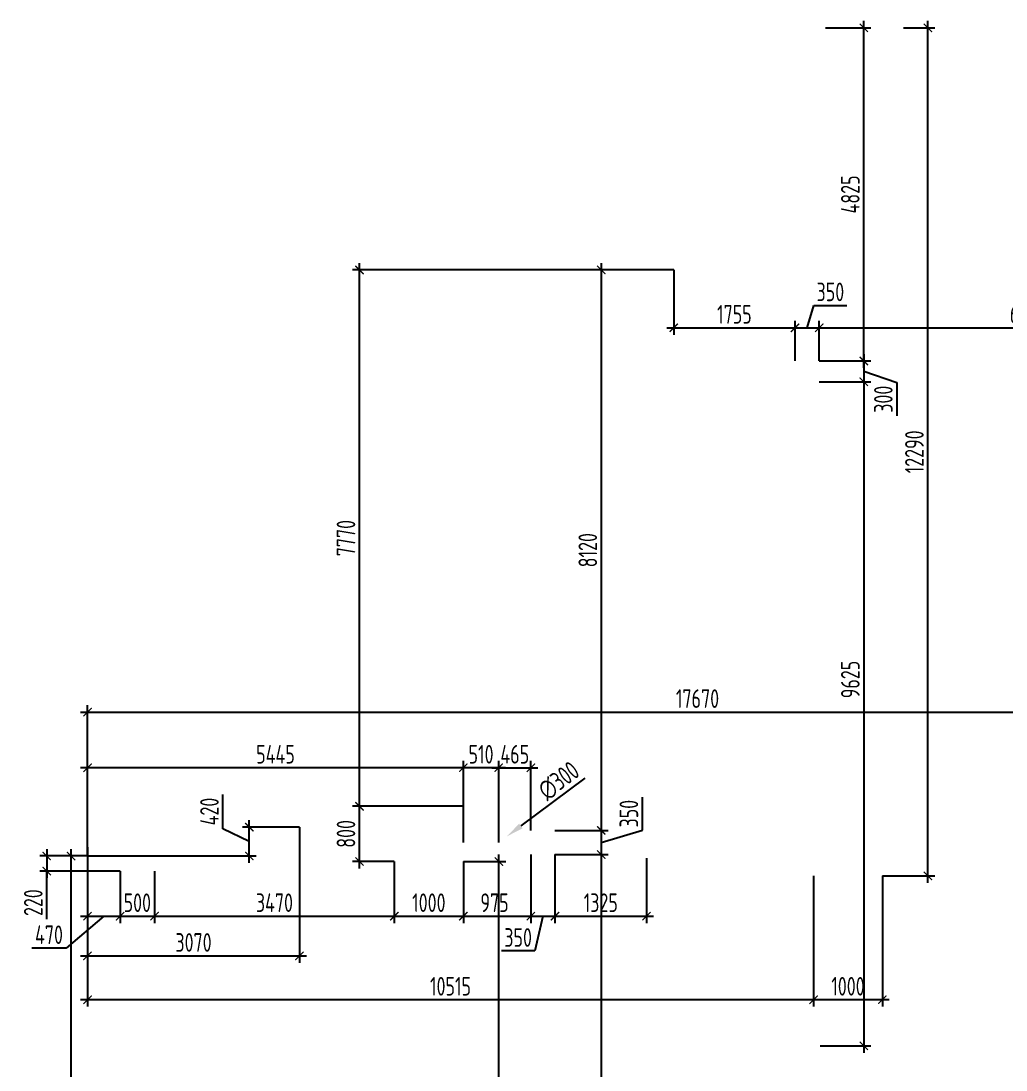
# Model space of a CAD drawing. Header units: millimetres. Extents: x -180271 to 536090, y 55086 to 131231.
# Drawn here: x 463640 to 477906, y 115530 to 130731 of the extents above; entities that cross this region are included whole.
import ezdxf

# ---------------------------------------------------------------- set-up
doc = ezdxf.new("R2010")
doc.units = ezdxf.units.MM
doc.layers.add('Размеры кровли ВК', color=14, linetype='Continuous', lineweight=9)
doc.layers.add('РАЗМЕРЫ КРОВЛИ ОВ', color=204, linetype='Continuous')
doc.layers.get('0').off()
doc.styles.add('ISOCPEUR', font='isocpeur.ttf', dxfattribs={"width": 0.7})
doc.dimstyles.new('R_100', dxfattribs={"dimtxt": 270, "dimasz": 120, "dimexe": 100, "dimexo": 0, "dimgap": 60, "dimtad": 1, "dimdec": 0, "dimrnd": 5, "dimzin": 0, "dimdsep": 46, "dimtxsty": 'ISOCPEUR', "dimblk": 'ARCHTICK', "dimcen": 0, "dimdle": 100, "dimclrd": 256, "dimclre": 256, "dimclrt": 256, "dimadec": 0, "dimazin": 0, "dimtfac": 2, "dimtdec": 0, "dimtofl": 0, "dimtmove": 1, "dimatfit": 3, "dimfxl": 1, "dimtvp": 3, "dimtolj": 1, "dimtzin": 0, "dimarcsym": 0})

# ---------------------------------------------------------------- blocks, each defined once
blk = doc.blocks.new('_ArchTick')
at = {"color": 0, "linetype": 'ByBlock', "const_width": 0.15}
blk.add_lwpolyline([(-0.5, -0.5), (0.5, 0.5)], dxfattribs=at)
blk = doc.blocks.new('*D3905')
at = {"layer": 'РАЗМЕРЫ КРОВЛИ ОВ', "lineweight": -2, "transparency": 16777216}
for p, q in [((470562, 111118), (470562, 118651)), ((470047, 118551), (470662, 118551)), ((468520, 111218), (470662, 111218))]:
    blk.add_line(p, q, dxfattribs=at)
at = {"layer": 'РАЗМЕРЫ КРОВЛИ ОВ', "lineweight": -2, "transparency": 16777216, "xscale": 120, "yscale": 120, "zscale": 120}
for p, rotation in [((470562, 118551), 90), ((470562, 111218), 270)]:
    blk.add_blockref('_ArchTick', p, dxfattribs=dict(at, rotation=rotation))
at = {"layer": 'РАЗМЕРЫ КРОВЛИ ОВ', "transparency": 16777216, "insert": (470367, 114884), "char_height": 270, "attachment_point": 5, "rotation": 90, "style": 'ISOCPEUR'}
blk.add_mtext('\\A1;7335', dxfattribs=at)
blk = doc.blocks.new('*D3946')
at = {"layer": 'РАЗМЕРЫ КРОВЛИ ОВ', "lineweight": -2, "transparency": 16777216}
for p, q in [((464366, 109592), (464366, 118731)), ((464604, 118631), (464266, 118631)), ((465502, 109692), (464266, 109692))]:
    blk.add_line(p, q, dxfattribs=at)
at = {"layer": 'РАЗМЕРЫ КРОВЛИ ОВ', "lineweight": -2, "transparency": 16777216, "xscale": 120, "yscale": 120, "zscale": 120}
for p, rotation in [((464366, 118631), 90), ((464366, 109692), 270)]:
    blk.add_blockref('_ArchTick', p, dxfattribs=dict(at, rotation=rotation))
at = {"layer": 'РАЗМЕРЫ КРОВЛИ ОВ', "transparency": 16777216, "insert": (464171, 114162), "char_height": 270, "attachment_point": 5, "rotation": 90, "style": 'ISOCPEUR'}
blk.add_mtext('\\A1;8940', dxfattribs=at)
blk = doc.blocks.new('*D3947')
at = {"layer": 'РАЗМЕРЫ КРОВЛИ ОВ', "lineweight": -2, "transparency": 16777216}
for p, q in [((464604, 118757), (464604, 117659)), ((465075, 118413), (465075, 117659)), ((464840, 117759), (464295, 117295)), ((464504, 117759), (465175, 117759)), ((464295, 117295), (463797, 117295))]:
    blk.add_line(p, q, dxfattribs=at)
at = {"layer": 'РАЗМЕРЫ КРОВЛИ ОВ', "lineweight": -2, "transparency": 16777216, "xscale": 120, "yscale": 120, "zscale": 120, "rotation": 180}
blk.add_blockref('_ArchTick', (464604, 117759), dxfattribs=at)
at = {"layer": 'РАЗМЕРЫ КРОВЛИ ОВ', "lineweight": -2, "transparency": 16777216, "xscale": 120, "yscale": 120, "zscale": 120}
blk.add_blockref('_ArchTick', (465075, 117759), dxfattribs=at)
at = {"layer": 'РАЗМЕРЫ КРОВЛИ ОВ', "transparency": 16777216, "insert": (464046, 117490), "char_height": 270, "attachment_point": 5, "style": 'ISOCPEUR'}
blk.add_mtext('\\A1;470', dxfattribs=at)
blk = doc.blocks.new('*D3948')
at = {"layer": 'РАЗМЕРЫ КРОВЛИ ОВ', "lineweight": -2, "transparency": 16777216}
for p, q in [((465075, 118413), (465075, 117659)), ((465575, 118413), (465575, 117659)), ((464975, 117759), (465675, 117759))]:
    blk.add_line(p, q, dxfattribs=at)
at = {"layer": 'РАЗМЕРЫ КРОВЛИ ОВ', "lineweight": -2, "transparency": 16777216, "xscale": 120, "yscale": 120, "zscale": 120, "rotation": 180}
blk.add_blockref('_ArchTick', (465075, 117759), dxfattribs=at)
at = {"layer": 'РАЗМЕРЫ КРОВЛИ ОВ', "lineweight": -2, "transparency": 16777216, "xscale": 120, "yscale": 120, "zscale": 120}
blk.add_blockref('_ArchTick', (465575, 117759), dxfattribs=at)
at = {"layer": 'РАЗМЕРЫ КРОВЛИ ОВ', "transparency": 16777216, "insert": (465325, 117954), "char_height": 270, "attachment_point": 5, "style": 'ISOCPEUR'}
blk.add_mtext('\\A1;500', dxfattribs=at)
blk = doc.blocks.new('*D3949')
at = {"layer": 'РАЗМЕРЫ КРОВЛИ ОВ', "lineweight": -2, "transparency": 16777216}
for p, q in [((469047, 118551), (469047, 117659)), ((465575, 118413), (465575, 117659)), ((465475, 117759), (469147, 117759))]:
    blk.add_line(p, q, dxfattribs=at)
at = {"layer": 'РАЗМЕРЫ КРОВЛИ ОВ', "lineweight": -2, "transparency": 16777216, "xscale": 120, "yscale": 120, "zscale": 120, "rotation": 180}
blk.add_blockref('_ArchTick', (465575, 117759), dxfattribs=at)
at = {"layer": 'РАЗМЕРЫ КРОВЛИ ОВ', "lineweight": -2, "transparency": 16777216, "xscale": 120, "yscale": 120, "zscale": 120}
blk.add_blockref('_ArchTick', (469047, 117759), dxfattribs=at)
at = {"layer": 'РАЗМЕРЫ КРОВЛИ ОВ', "transparency": 16777216, "insert": (467311, 117954), "char_height": 270, "attachment_point": 5, "style": 'ISOCPEUR'}
blk.add_mtext('\\A1;3470', dxfattribs=at)
blk = doc.blocks.new('*D3950')
at = {"layer": 'РАЗМЕРЫ КРОВЛИ ОВ', "lineweight": -2, "transparency": 16777216}
for p, q in [((469047, 118551), (469047, 117659)), ((470047, 118551), (470047, 117659)), ((468947, 117759), (470147, 117759))]:
    blk.add_line(p, q, dxfattribs=at)
at = {"layer": 'РАЗМЕРЫ КРОВЛИ ОВ', "lineweight": -2, "transparency": 16777216, "xscale": 120, "yscale": 120, "zscale": 120, "rotation": 180}
blk.add_blockref('_ArchTick', (469047, 117759), dxfattribs=at)
at = {"layer": 'РАЗМЕРЫ КРОВЛИ ОВ', "lineweight": -2, "transparency": 16777216, "xscale": 120, "yscale": 120, "zscale": 120}
blk.add_blockref('_ArchTick', (470047, 117759), dxfattribs=at)
at = {"layer": 'РАЗМЕРЫ КРОВЛИ ОВ', "transparency": 16777216, "insert": (469547, 117954), "char_height": 270, "attachment_point": 5, "style": 'ISOCPEUR'}
blk.add_mtext('\\A1;1000', dxfattribs=at)
blk = doc.blocks.new('*D3951')
at = {"layer": 'РАЗМЕРЫ КРОВЛИ ОВ', "lineweight": -2, "transparency": 16777216}
for p, q in [((471024, 118651), (471024, 117659)), ((470047, 118551), (470047, 117659)), ((469947, 117759), (471124, 117759))]:
    blk.add_line(p, q, dxfattribs=at)
at = {"layer": 'РАЗМЕРЫ КРОВЛИ ОВ', "lineweight": -2, "transparency": 16777216, "xscale": 120, "yscale": 120, "zscale": 120, "rotation": 180}
blk.add_blockref('_ArchTick', (470047, 117759), dxfattribs=at)
at = {"layer": 'РАЗМЕРЫ КРОВЛИ ОВ', "lineweight": -2, "transparency": 16777216, "xscale": 120, "yscale": 120, "zscale": 120}
blk.add_blockref('_ArchTick', (471024, 117759), dxfattribs=at)
at = {"layer": 'РАЗМЕРЫ КРОВЛИ ОВ', "transparency": 16777216, "insert": (470498, 117954), "char_height": 270, "attachment_point": 5, "style": 'ISOCPEUR'}
blk.add_mtext('\\A1;975', dxfattribs=at)
blk = doc.blocks.new('*D3952')
at = {"layer": 'РАЗМЕРЫ КРОВЛИ ОВ', "lineweight": -2, "transparency": 16777216}
for p, q in [((471024, 118651), (471024, 117659)), ((471374, 118651), (471374, 117659)), ((470924, 117759), (471474, 117759)), ((471199, 117759), (471080, 117255)), ((471080, 117255), (470601, 117255))]:
    blk.add_line(p, q, dxfattribs=at)
at = {"layer": 'РАЗМЕРЫ КРОВЛИ ОВ', "lineweight": -2, "transparency": 16777216, "xscale": 120, "yscale": 120, "zscale": 120, "rotation": 180}
blk.add_blockref('_ArchTick', (471024, 117759), dxfattribs=at)
at = {"layer": 'РАЗМЕРЫ КРОВЛИ ОВ', "lineweight": -2, "transparency": 16777216, "xscale": 120, "yscale": 120, "zscale": 120}
blk.add_blockref('_ArchTick', (471374, 117759), dxfattribs=at)
at = {"layer": 'РАЗМЕРЫ КРОВЛИ ОВ', "transparency": 16777216, "insert": (470840, 117450), "char_height": 270, "attachment_point": 5, "style": 'ISOCPEUR'}
blk.add_mtext('\\A1;350', dxfattribs=at)
blk = doc.blocks.new('*D3953')
at = {"layer": 'РАЗМЕРЫ КРОВЛИ ОВ', "lineweight": -2, "transparency": 16777216}
for p, q in [((469047, 119351), (468442, 119351)), ((468542, 118451), (468542, 119451)), ((469047, 118551), (468442, 118551))]:
    blk.add_line(p, q, dxfattribs=at)
at = {"layer": 'РАЗМЕРЫ КРОВЛИ ОВ', "lineweight": -2, "transparency": 16777216, "xscale": 120, "yscale": 120, "zscale": 120}
for p, rotation in [((468542, 119351), 90), ((468542, 118551), 270)]:
    blk.add_blockref('_ArchTick', p, dxfattribs=dict(at, rotation=rotation))
at = {"layer": 'РАЗМЕРЫ КРОВЛИ ОВ', "transparency": 16777216, "insert": (468347, 118951), "char_height": 270, "attachment_point": 5, "rotation": 90, "style": 'ISOCPEUR'}
blk.add_mtext('\\A1;800', dxfattribs=at)
blk = doc.blocks.new('*D3955')
at = {"layer": 'РАЗМЕРЫ КРОВЛИ ОВ', "lineweight": -2, "transparency": 16777216}
for p, q in [((464013, 118731), (464013, 118313)), ((464604, 118631), (463913, 118631)), ((465075, 118413), (463913, 118413)), ((464013, 117715), (464013, 118413))]:
    blk.add_line(p, q, dxfattribs=at)
at = {"layer": 'РАЗМЕРЫ КРОВЛИ ОВ', "lineweight": -2, "transparency": 16777216, "xscale": 120, "yscale": 120, "zscale": 120}
for p, rotation in [((464013, 118631), 90), ((464013, 118413), 270)]:
    blk.add_blockref('_ArchTick', p, dxfattribs=dict(at, rotation=rotation))
at = {"layer": 'РАЗМЕРЫ КРОВЛИ ОВ', "transparency": 16777216, "insert": (463818, 117955), "char_height": 270, "attachment_point": 5, "rotation": 90, "style": 'ISOCPEUR'}
blk.add_mtext('\\A1;220', dxfattribs=at)
blk = doc.blocks.new('*D3956')
at = {"layer": 'РАЗМЕРЫ КРОВЛИ ОВ', "lineweight": -2, "transparency": 16777216}
for p, q in [((473094, 127123), (468442, 127123)), ((468542, 119251), (468542, 127223)), ((470047, 119351), (468442, 119351))]:
    blk.add_line(p, q, dxfattribs=at)
at = {"layer": 'РАЗМЕРЫ КРОВЛИ ОВ', "lineweight": -2, "transparency": 16777216, "xscale": 120, "yscale": 120, "zscale": 120}
for p, rotation in [((468542, 127123), 90), ((468542, 119351), 270)]:
    blk.add_blockref('_ArchTick', p, dxfattribs=dict(at, rotation=rotation))
at = {"layer": 'РАЗМЕРЫ КРОВЛИ ОВ', "transparency": 16777216, "insert": (468347, 123237), "char_height": 270, "attachment_point": 5, "rotation": 90, "style": 'ISOCPEUR'}
blk.add_mtext('\\A1;7770', dxfattribs=at)
blk = doc.blocks.new('*D3957')
at = {"layer": 'РАЗМЕРЫ КРОВЛИ ОВ', "lineweight": -2, "transparency": 16777216}
for p, q in [((473094, 127123), (471944, 127123)), ((472044, 127223), (472044, 118901)), ((471374, 119001), (472144, 119001))]:
    blk.add_line(p, q, dxfattribs=at)
at = {"layer": 'РАЗМЕРЫ КРОВЛИ ОВ', "lineweight": -2, "transparency": 16777216, "xscale": 120, "yscale": 120, "zscale": 120}
for p, rotation in [((472044, 127123), 90), ((472044, 119001), 270)]:
    blk.add_blockref('_ArchTick', p, dxfattribs=dict(at, rotation=rotation))
at = {"layer": 'РАЗМЕРЫ КРОВЛИ ОВ', "transparency": 16777216, "insert": (471849, 123062), "char_height": 270, "attachment_point": 5, "rotation": 90, "style": 'ISOCPEUR'}
blk.add_mtext('\\A1;8120', dxfattribs=at)
blk = doc.blocks.new('*D3958')
at = {"layer": 'РАЗМЕРЫ КРОВЛИ ОВ', "lineweight": -2, "transparency": 16777216}
for p, q in [((472639, 119004), (472639, 119483)), ((472044, 119101), (472044, 118551)), ((471374, 119001), (472144, 119001)), ((472044, 118826), (472639, 119004)), ((471374, 118651), (472144, 118651))]:
    blk.add_line(p, q, dxfattribs=at)
at = {"layer": 'РАЗМЕРЫ КРОВЛИ ОВ', "lineweight": -2, "transparency": 16777216, "xscale": 120, "yscale": 120, "zscale": 120}
for p, rotation in [((472044, 119001), 90), ((472044, 118651), 270)]:
    blk.add_blockref('_ArchTick', p, dxfattribs=dict(at, rotation=rotation))
at = {"layer": 'РАЗМЕРЫ КРОВЛИ ОВ', "transparency": 16777216, "insert": (472444, 119244), "char_height": 270, "attachment_point": 5, "rotation": 90, "style": 'ISOCPEUR'}
blk.add_mtext('\\A1;350', dxfattribs=at)
blk = doc.blocks.new('*D3959')
at = {"layer": 'РАЗМЕРЫ КРОВЛИ ОВ', "lineweight": -2, "transparency": 16777216}
for p, q in [((472044, 118751), (472044, 111118)), ((471374, 118651), (472144, 118651)), ((470662, 111218), (472144, 111218))]:
    blk.add_line(p, q, dxfattribs=at)
at = {"layer": 'РАЗМЕРЫ КРОВЛИ ОВ', "lineweight": -2, "transparency": 16777216, "xscale": 120, "yscale": 120, "zscale": 120}
for p, rotation in [((472044, 118651), 90), ((472044, 111218), 270)]:
    blk.add_blockref('_ArchTick', p, dxfattribs=dict(at, rotation=rotation))
at = {"layer": 'РАЗМЕРЫ КРОВЛИ ОВ', "transparency": 16777216, "insert": (471849, 114934), "char_height": 270, "attachment_point": 5, "rotation": 90, "style": 'ISOCPEUR'}
blk.add_mtext('\\A1;7435', dxfattribs=at)
blk = doc.blocks.new('*D3960')
at = {"layer": 'РАЗМЕРЫ КРОВЛИ ОВ', "lineweight": -2, "transparency": 16777216}
for p, q in [((471374, 118651), (471374, 117659)), ((472699, 118601), (472699, 117659)), ((471274, 117759), (472799, 117759))]:
    blk.add_line(p, q, dxfattribs=at)
at = {"layer": 'РАЗМЕРЫ КРОВЛИ ОВ', "lineweight": -2, "transparency": 16777216, "xscale": 120, "yscale": 120, "zscale": 120, "rotation": 180}
blk.add_blockref('_ArchTick', (471374, 117759), dxfattribs=at)
at = {"layer": 'РАЗМЕРЫ КРОВЛИ ОВ', "lineweight": -2, "transparency": 16777216, "xscale": 120, "yscale": 120, "zscale": 120}
blk.add_blockref('_ArchTick', (472699, 117759), dxfattribs=at)
at = {"layer": 'РАЗМЕРЫ КРОВЛИ ОВ', "transparency": 16777216, "insert": (472037, 117954), "char_height": 270, "attachment_point": 5, "style": 'ISOCPEUR'}
blk.add_mtext('\\A1;1325', dxfattribs=at)
blk = doc.blocks.new('*D3961')
at = {"layer": 'РАЗМЕРЫ КРОВЛИ ОВ', "lineweight": -2, "transparency": 16777216}
for p, q in [((470047, 118826), (470047, 120010)), ((470559, 118826), (470559, 120010)), ((470659, 119910), (469947, 119910))]:
    blk.add_line(p, q, dxfattribs=at)
at = {"layer": 'РАЗМЕРЫ КРОВЛИ ОВ', "lineweight": -2, "transparency": 16777216, "xscale": 120, "yscale": 120, "zscale": 120, "rotation": 180}
blk.add_blockref('_ArchTick', (470047, 119910), dxfattribs=at)
at = {"layer": 'РАЗМЕРЫ КРОВЛИ ОВ', "lineweight": -2, "transparency": 16777216, "xscale": 120, "yscale": 120, "zscale": 120}
blk.add_blockref('_ArchTick', (470559, 119910), dxfattribs=at)
at = {"layer": 'РАЗМЕРЫ КРОВЛИ ОВ', "transparency": 16777216, "insert": (470303, 120105), "char_height": 270, "attachment_point": 5, "style": 'ISOCPEUR'}
blk.add_mtext('\\A1;510', dxfattribs=at)
blk = doc.blocks.new('*D3962')
at = {"layer": 'РАЗМЕРЫ КРОВЛИ ОВ', "lineweight": -2, "transparency": 16777216}
for p, q in [((470559, 118826), (470559, 120010)), ((471024, 119001), (471024, 120010)), ((470459, 119910), (471124, 119910))]:
    blk.add_line(p, q, dxfattribs=at)
at = {"layer": 'РАЗМЕРЫ КРОВЛИ ОВ', "lineweight": -2, "transparency": 16777216, "xscale": 120, "yscale": 120, "zscale": 120, "rotation": 180}
blk.add_blockref('_ArchTick', (470559, 119910), dxfattribs=at)
at = {"layer": 'РАЗМЕРЫ КРОВЛИ ОВ', "lineweight": -2, "transparency": 16777216, "xscale": 120, "yscale": 120, "zscale": 120}
blk.add_blockref('_ArchTick', (471024, 119910), dxfattribs=at)
at = {"layer": 'РАЗМЕРЫ КРОВЛИ ОВ', "transparency": 16777216, "insert": (470792, 120105), "char_height": 270, "attachment_point": 5, "style": 'ISOCPEUR'}
blk.add_mtext('\\A1;465', dxfattribs=at)
blk = doc.blocks.new('*D3963')
at = {"layer": 'РАЗМЕРЫ КРОВЛИ ОВ', "lineweight": -2, "transparency": 16777216}
for p, q in [((464604, 118631), (464604, 120010)), ((470047, 118826), (470047, 120010)), ((470147, 119910), (464504, 119910))]:
    blk.add_line(p, q, dxfattribs=at)
at = {"layer": 'РАЗМЕРЫ КРОВЛИ ОВ', "lineweight": -2, "transparency": 16777216, "xscale": 120, "yscale": 120, "zscale": 120, "rotation": 180}
blk.add_blockref('_ArchTick', (464604, 119910), dxfattribs=at)
at = {"layer": 'РАЗМЕРЫ КРОВЛИ ОВ', "lineweight": -2, "transparency": 16777216, "xscale": 120, "yscale": 120, "zscale": 120}
blk.add_blockref('_ArchTick', (470047, 119910), dxfattribs=at)
at = {"layer": 'РАЗМЕРЫ КРОВЛИ ОВ', "transparency": 16777216, "insert": (467326, 120105), "char_height": 270, "attachment_point": 5, "style": 'ISOCPEUR'}
blk.add_mtext('\\A1;5445', dxfattribs=at)
blk = doc.blocks.new('*D3965')
at = {"layer": 'РАЗМЕРЫ КРОВЛИ ОВ', "lineweight": -2, "transparency": 16777216}
for p, q in [((475846, 125704), (475846, 130731)), ((475293, 130631), (475946, 130631)), ((475200, 125804), (475946, 125804))]:
    blk.add_line(p, q, dxfattribs=at)
at = {"layer": 'РАЗМЕРЫ КРОВЛИ ОВ', "lineweight": -2, "transparency": 16777216, "xscale": 120, "yscale": 120, "zscale": 120}
for p, rotation in [((475846, 130631), 90), ((475846, 125804), 270)]:
    blk.add_blockref('_ArchTick', p, dxfattribs=dict(at, rotation=rotation))
at = {"layer": 'РАЗМЕРЫ КРОВЛИ ОВ', "transparency": 16777216, "insert": (475651, 128217), "char_height": 270, "attachment_point": 5, "rotation": 90, "style": 'ISOCPEUR'}
blk.add_mtext('\\A1;4825', dxfattribs=at)
blk = doc.blocks.new('*D3966')
at = {"layer": 'РАЗМЕРЫ КРОВЛИ ОВ', "lineweight": -2, "transparency": 16777216}
for p, q in [((475846, 125904), (475846, 125404)), ((475200, 125804), (475946, 125804)), ((475846, 125654), (476324, 125490)), ((475200, 125504), (475946, 125504)), ((476324, 125490), (476324, 125011))]:
    blk.add_line(p, q, dxfattribs=at)
at = {"layer": 'РАЗМЕРЫ КРОВЛИ ОВ', "lineweight": -2, "transparency": 16777216, "xscale": 120, "yscale": 120, "zscale": 120}
for p, rotation in [((475846, 125804), 90), ((475846, 125504), 270)]:
    blk.add_blockref('_ArchTick', p, dxfattribs=dict(at, rotation=rotation))
at = {"layer": 'РАЗМЕРЫ КРОВЛИ ОВ', "transparency": 16777216, "insert": (476129, 125250), "char_height": 270, "attachment_point": 5, "rotation": 90, "style": 'ISOCPEUR'}
blk.add_mtext('\\A1;300', dxfattribs=at)
blk = doc.blocks.new('*D3967')
at = {"layer": 'РАЗМЕРЫ КРОВЛИ ОВ', "lineweight": -2, "transparency": 16777216}
for p, q in [((475846, 125604), (475846, 115779)), ((475200, 125504), (475946, 125504)), ((475213, 115879), (475946, 115879))]:
    blk.add_line(p, q, dxfattribs=at)
at = {"layer": 'РАЗМЕРЫ КРОВЛИ ОВ', "lineweight": -2, "transparency": 16777216, "xscale": 120, "yscale": 120, "zscale": 120}
for p, rotation in [((475846, 125504), 90), ((475846, 115879), 270)]:
    blk.add_blockref('_ArchTick', p, dxfattribs=dict(at, rotation=rotation))
at = {"layer": 'РАЗМЕРЫ КРОВЛИ ОВ', "transparency": 16777216, "insert": (475651, 121188), "char_height": 270, "attachment_point": 5, "rotation": 90, "style": 'ISOCPEUR'}
blk.add_mtext('\\A1;9625', dxfattribs=at)
blk = doc.blocks.new('*D3968')
at = {"layer": 'РАЗМЕРЫ КРОВЛИ ОВ', "lineweight": -2, "transparency": 16777216}
for p, q in [((473094, 127123), (473094, 126185)), ((474850, 125804), (474850, 126385)), ((472994, 126285), (474950, 126285))]:
    blk.add_line(p, q, dxfattribs=at)
at = {"layer": 'РАЗМЕРЫ КРОВЛИ ОВ', "lineweight": -2, "transparency": 16777216, "xscale": 120, "yscale": 120, "zscale": 120, "rotation": 180}
blk.add_blockref('_ArchTick', (473094, 126285), dxfattribs=at)
at = {"layer": 'РАЗМЕРЫ КРОВЛИ ОВ', "lineweight": -2, "transparency": 16777216, "xscale": 120, "yscale": 120, "zscale": 120}
blk.add_blockref('_ArchTick', (474850, 126285), dxfattribs=at)
at = {"layer": 'РАЗМЕРЫ КРОВЛИ ОВ', "transparency": 16777216, "insert": (473972, 126480), "char_height": 270, "attachment_point": 5, "style": 'ISOCPEUR'}
blk.add_mtext('\\A1;1755', dxfattribs=at)
blk = doc.blocks.new('*D3969')
at = {"layer": 'РАЗМЕРЫ КРОВЛИ ОВ', "lineweight": -2, "transparency": 16777216}
for p, q in [((475025, 126285), (475122, 126610)), ((475122, 126610), (475601, 126610)), ((474850, 125804), (474850, 126385)), ((475200, 125804), (475200, 126385)), ((474750, 126285), (475300, 126285))]:
    blk.add_line(p, q, dxfattribs=at)
at = {"layer": 'РАЗМЕРЫ КРОВЛИ ОВ', "lineweight": -2, "transparency": 16777216, "xscale": 120, "yscale": 120, "zscale": 120, "rotation": 180}
blk.add_blockref('_ArchTick', (474850, 126285), dxfattribs=at)
at = {"layer": 'РАЗМЕРЫ КРОВЛИ ОВ', "lineweight": -2, "transparency": 16777216, "xscale": 120, "yscale": 120, "zscale": 120}
blk.add_blockref('_ArchTick', (475200, 126285), dxfattribs=at)
at = {"layer": 'РАЗМЕРЫ КРОВЛИ ОВ', "transparency": 16777216, "insert": (475362, 126805), "char_height": 270, "attachment_point": 5, "style": 'ISOCPEUR'}
blk.add_mtext('\\A1;350', dxfattribs=at)
blk = doc.blocks.new('*D3970')
at = {"layer": 'РАЗМЕРЫ КРОВЛИ ОВ', "lineweight": -2, "transparency": 16777216}
for p, q in [((475200, 125804), (475200, 126385)), ((481264, 125601), (481264, 126385)), ((475100, 126285), (481364, 126285))]:
    blk.add_line(p, q, dxfattribs=at)
at = {"layer": 'РАЗМЕРЫ КРОВЛИ ОВ', "lineweight": -2, "transparency": 16777216, "xscale": 120, "yscale": 120, "zscale": 120, "rotation": 180}
blk.add_blockref('_ArchTick', (475200, 126285), dxfattribs=at)
at = {"layer": 'РАЗМЕРЫ КРОВЛИ ОВ', "lineweight": -2, "transparency": 16777216, "xscale": 120, "yscale": 120, "zscale": 120}
blk.add_blockref('_ArchTick', (481264, 126285), dxfattribs=at)
at = {"layer": 'РАЗМЕРЫ КРОВЛИ ОВ', "transparency": 16777216, "insert": (478232, 126480), "char_height": 270, "attachment_point": 5, "style": 'ISOCPEUR'}
blk.add_mtext('\\A1;6065', dxfattribs=at)
blk = doc.blocks.new('*D4045')
at = {"layer": 'РАЗМЕРЫ КРОВЛИ ОВ', "lineweight": -2, "transparency": 16777216}
blk.add_line((471806, 119760), (470879, 119066), dxfattribs=at)
at = {"layer": 'РАЗМЕРЫ КРОВЛИ ОВ', "transparency": 16777216}
blk.add_solid([(470854, 119099), (470904, 119032), (470679, 118916)], dxfattribs=at)
at = {"layer": 'РАЗМЕРЫ КРОВЛИ ОВ', "transparency": 16777216, "insert": (471429, 119721), "char_height": 270, "attachment_point": 5, "rotation": 36.8531, "style": 'ISOCPEUR'}
blk.add_mtext('\\A1;∅300', dxfattribs=at)
blk = doc.blocks.new('*D22600')
at = {"layer": 'Размеры кровли ВК', "lineweight": -2, "transparency": 16777216}
for p, q in [((467674, 119049), (467674, 117083)), ((464604, 118631), (464604, 117083)), ((464504, 117183), (467774, 117183))]:
    blk.add_line(p, q, dxfattribs=at)
at = {"layer": 'Размеры кровли ВК', "lineweight": -2, "transparency": 16777216, "xscale": 120, "yscale": 120, "zscale": 120, "rotation": 180}
blk.add_blockref('_ArchTick', (464604, 117183), dxfattribs=at)
at = {"layer": 'Размеры кровли ВК', "lineweight": -2, "transparency": 16777216, "xscale": 120, "yscale": 120, "zscale": 120}
blk.add_blockref('_ArchTick', (467674, 117183), dxfattribs=at)
at = {"layer": 'Размеры кровли ВК', "transparency": 16777216, "insert": (466139, 117378), "char_height": 270, "attachment_point": 5, "style": 'ISOCPEUR'}
blk.add_mtext('\\A1;3070', dxfattribs=at)
blk = doc.blocks.new('*D22601')
at = {"layer": 'Размеры кровли ВК', "lineweight": -2, "transparency": 16777216}
for p, q in [((466565, 119026), (466565, 119524)), ((466947, 118840), (466565, 119026)), ((467674, 119049), (466847, 119049)), ((466947, 118531), (466947, 119149)), ((464604, 118631), (467047, 118631))]:
    blk.add_line(p, q, dxfattribs=at)
at = {"layer": 'Размеры кровли ВК', "lineweight": -2, "transparency": 16777216, "xscale": 120, "yscale": 120, "zscale": 120}
for p, rotation in [((466947, 119049), 90), ((466947, 118631), 270)]:
    blk.add_blockref('_ArchTick', p, dxfattribs=dict(at, rotation=rotation))
at = {"layer": 'Размеры кровли ВК', "transparency": 16777216, "insert": (466370, 119275), "char_height": 270, "attachment_point": 5, "rotation": 90, "style": 'ISOCPEUR'}
blk.add_mtext('\\A1;420', dxfattribs=at)
blk = doc.blocks.new('*D22607')
at = {"layer": 'Размеры кровли ВК', "lineweight": -2, "transparency": 16777216}
for p, q in [((482272, 121578), (482272, 120616)), ((464504, 120716), (482372, 120716)), ((464604, 118631), (464604, 120816))]:
    blk.add_line(p, q, dxfattribs=at)
at = {"layer": 'Размеры кровли ВК', "lineweight": -2, "transparency": 16777216, "xscale": 120, "yscale": 120, "zscale": 120, "rotation": 180}
blk.add_blockref('_ArchTick', (464604, 120716), dxfattribs=at)
at = {"layer": 'Размеры кровли ВК', "lineweight": -2, "transparency": 16777216, "xscale": 120, "yscale": 120, "zscale": 120}
blk.add_blockref('_ArchTick', (482272, 120716), dxfattribs=at)
at = {"layer": 'Размеры кровли ВК', "transparency": 16777216, "insert": (473438, 120911), "char_height": 270, "attachment_point": 5, "style": 'ISOCPEUR'}
blk.add_mtext('\\A1;17670', dxfattribs=at)
blk = doc.blocks.new('*D31665')
at = {"layer": 'Размеры кровли ВК', "lineweight": -2, "transparency": 16777216}
for p, q in [((476774, 118243), (476774, 130731)), ((476422, 130631), (476874, 130631)), ((476115, 118343), (476874, 118343))]:
    blk.add_line(p, q, dxfattribs=at)
at = {"layer": 'Размеры кровли ВК', "lineweight": -2, "transparency": 16777216, "xscale": 120, "yscale": 120, "zscale": 120}
for p, rotation in [((476774, 130631), 90), ((476774, 118343), 270)]:
    blk.add_blockref('_ArchTick', p, dxfattribs=dict(at, rotation=rotation))
at = {"layer": 'Размеры кровли ВК', "transparency": 16777216, "insert": (476579, 124487), "char_height": 270, "attachment_point": 5, "rotation": 90, "style": 'ISOCPEUR'}
blk.add_mtext('\\A1;12290', dxfattribs=at)
blk = doc.blocks.new('*D31666')
at = {"layer": 'Размеры кровли ВК', "lineweight": -2, "transparency": 16777216}
for p, q in [((475118, 118343), (475118, 116448)), ((476115, 118343), (476115, 116448)), ((476215, 116548), (475018, 116548))]:
    blk.add_line(p, q, dxfattribs=at)
at = {"layer": 'Размеры кровли ВК', "lineweight": -2, "transparency": 16777216, "xscale": 120, "yscale": 120, "zscale": 120, "rotation": 180}
blk.add_blockref('_ArchTick', (475118, 116548), dxfattribs=at)
at = {"layer": 'Размеры кровли ВК', "lineweight": -2, "transparency": 16777216, "xscale": 120, "yscale": 120, "zscale": 120}
blk.add_blockref('_ArchTick', (476115, 116548), dxfattribs=at)
at = {"layer": 'Размеры кровли ВК', "transparency": 16777216, "insert": (475617, 116743), "char_height": 270, "attachment_point": 5, "style": 'ISOCPEUR'}
blk.add_mtext('\\A1;1000', dxfattribs=at)
blk = doc.blocks.new('*D31667')
at = {"layer": 'Размеры кровли ВК', "lineweight": -2, "transparency": 16777216}
for p, q in [((464604, 118631), (464604, 116448)), ((475118, 118343), (475118, 116448)), ((475218, 116548), (464504, 116548))]:
    blk.add_line(p, q, dxfattribs=at)
at = {"layer": 'Размеры кровли ВК', "lineweight": -2, "transparency": 16777216, "xscale": 120, "yscale": 120, "zscale": 120, "rotation": 180}
blk.add_blockref('_ArchTick', (464604, 116548), dxfattribs=at)
at = {"layer": 'Размеры кровли ВК', "lineweight": -2, "transparency": 16777216, "xscale": 120, "yscale": 120, "zscale": 120}
blk.add_blockref('_ArchTick', (475118, 116548), dxfattribs=at)
at = {"layer": 'Размеры кровли ВК', "transparency": 16777216, "insert": (469861, 116743), "char_height": 270, "attachment_point": 5, "style": 'ISOCPEUR'}
blk.add_mtext('\\A1;10515', dxfattribs=at)

msp = doc.modelspace()

# ---------------------------------------------------------------- dimensions: what is measured, and where the dimension line sits
at = {"layer": 'Размеры кровли ВК'}
dim = msp.add_linear_dim(base=(476774.3, 130630.7), p1=(476115.4, 118342.6), p2=(476422.4, 130630.7), angle=90, dimstyle='R_100', override={"dimpost": '\\X'}, dxfattribs=at)
dim.commit()
dim.dimension.update_dxf_attribs({"geometry": '*D31665', "text_midpoint": (476579.3, 124486.6)})
for base, p1, p2, picture, middle in [((482272.2, 120716.4), (464604, 118630.7), (482272.2, 121577.9), '*D22607', (473438.1, 120911.4)), ((467673.9, 117182.9), (464604, 118630.7), (467673.9, 119048.7), '*D22600', (466139, 117377.9)), ((464604, 116548), (475117.8, 118342.6), (464604, 118630.7), '*D31667', (469860.9, 116743)), ((475117.8, 116548), (476115.4, 118342.6), (475117.8, 118342.6), '*D31666', (475616.6, 116743))]:
    dim = msp.add_linear_dim(base=base, p1=p1, p2=p2, dimstyle='R_100', override={"dimpost": '\\X'}, dxfattribs=at)
    dim.commit()
    dim.dimension.update_dxf_attribs({"geometry": picture, "text_midpoint": middle})
dim = msp.add_linear_dim(base=(466946.5, 119048.7), p1=(464604, 118630.7), p2=(467673.9, 119048.7), angle=90, dimstyle='R_100', override={"dimpost": '\\X'}, dxfattribs=at)
dim.commit()
dim.dimension.update_dxf_attribs({"geometry": '*D22601', "text_midpoint": (466564.7, 119086.3), "dimtype": 160})
at = {"layer": 'РАЗМЕРЫ КРОВЛИ ОВ'}
for base, p1, p2, picture, middle in [((475846.1, 130630.7), (475199.9, 125803.7), (475292.8, 130630.7), '*D3965', (475651.1, 128217.2)), ((468541.8, 127122.7), (470047.1, 119350.7), (473094.2, 127122.7), '*D3956', (468346.8, 123236.7)), ((472044.3, 119000.7), (473094.2, 127122.7), (471374.2, 119000.7), '*D3957', (471849.3, 123061.7)), ((472044.3, 118650.7), (471374.2, 119000.7), (471374.2, 118650.7), '*D3958', (472444.3, 119064.2)), ((468541.8, 119350.7), (469047.1, 118550.7), (469047.1, 119350.7), '*D3953', (468346.8, 118950.7)), ((464365.9, 118630.7), (465501.8, 109692.4), (464604, 118630.7), '*D3946', (464170.9, 114161.5)), ((472044.3, 111217.8), (471374.2, 118650.7), (470662.3, 111217.8), '*D3959', (471849.3, 114934.2)), ((470562.3, 118550.7), (468520.3, 111217.8), (470047.1, 118550.7), '*D3905', (470367.3, 114884.2))]:
    dim = msp.add_linear_dim(base=base, p1=p1, p2=p2, angle=90, dimstyle='R_100', override={"dimpost": '\\X'}, dxfattribs=at)
    dim.commit()
    dim.dimension.update_dxf_attribs({"geometry": picture, "text_midpoint": middle})
for base, p1, p2, picture, middle in [((474849.9, 126285.3), (473094.2, 127122.7), (474849.9, 125803.7), '*D3968', (473972, 126480.3)), ((475199.9, 126285.3), (474849.9, 125803.7), (475199.9, 125803.7), '*D3969', (475182.4, 126805.3)), ((481264.2, 126285.3), (475199.9, 125803.7), (481264.2, 125600.7), '*D3970', (478232, 126480.3)), ((464604, 119909.8), (470047.1, 118825.7), (464604, 118630.7), '*D3963', (467325.5, 120104.8)), ((470047.1, 119909.8), (470559.2, 118825.7), (470047.1, 118825.7), '*D3961', (470303.1, 120104.8)), ((472699.1, 117759.3), (471374.2, 118650.7), (472699.1, 118600.7), '*D3960', (472036.6, 117954.3)), ((469047.1, 117759.3), (465575.4, 118412.9), (469047.1, 118550.7), '*D3949', (467311.3, 117954.3)), ((470047.1, 117759.3), (469047.1, 118550.7), (470047.1, 118550.7), '*D3950', (469547.1, 117954.3)), ((465575.4, 117759.3), (465075.4, 118412.9), (465575.4, 118412.9), '*D3948', (465325.4, 117954.3))]:
    dim = msp.add_linear_dim(base=base, p1=p1, p2=p2, dimstyle='R_100', override={"dimpost": '\\X'}, dxfattribs=at)
    dim.commit()
    dim.dimension.update_dxf_attribs({"geometry": picture, "text_midpoint": middle})
for base, p1, p2, picture, middle in [((475846.1, 125503.7), (475199.9, 125803.7), (475199.9, 125503.7), '*D3966', (476324.2, 125429.8)), ((475846.1, 115879.4), (475199.9, 125503.7), (475213.4, 115879.4), '*D3967', (475846.1, 121188.5)), ((464012.6, 118412.9), (464604, 118630.7), (465075.4, 118412.9), '*D3955', (463944.6, 117955))]:
    dim = msp.add_linear_dim(base=base, p1=p1, p2=p2, angle=90, dimstyle='R_100', override={"dimpost": '\\X'}, dxfattribs=at)
    dim.commit()
    dim.dimension.update_dxf_attribs({"geometry": picture, "text_midpoint": middle, "dimtype": 160})
for base, p1, p2, picture, middle in [((471024.2, 119909.8), (470559.2, 118825.7), (471024.2, 119000.7), '*D3962', (470791.7, 119909.8)), ((465075.4, 117759.3), (464604, 118757), (465075.4, 118412.9), '*D3947', (464235.2, 117295.3)), ((471024.2, 117759.3), (470047.1, 118550.7), (471024.2, 118650.7), '*D3951', (470498.4, 117759.3)), ((471374.2, 117759.3), (471024.2, 118650.7), (471374.2, 118650.7), '*D3952', (471019.9, 117255.4))]:
    dim = msp.add_linear_dim(base=base, p1=p1, p2=p2, dimstyle='R_100', override={"dimpost": '\\X'}, dxfattribs=at)
    dim.commit()
    dim.dimension.update_dxf_attribs({"geometry": picture, "text_midpoint": middle, "dimtype": 160})
dim = msp.add_diameter_dim_2p(p1=(470439.2, 118735.7), p2=(470679.2, 118915.6), dimstyle='R_100', override={"dimasz": 250, "dimpost": '\\X', "dimblk1": 'ArchTick', "dimsah": 1}, dxfattribs=at)
dim.commit()
dim.dimension.update_dxf_attribs({"geometry": '*D4045', "text_midpoint": (471545.8, 119565.2), "dimtype": 163})

doc.saveas('drawing.dxf')
